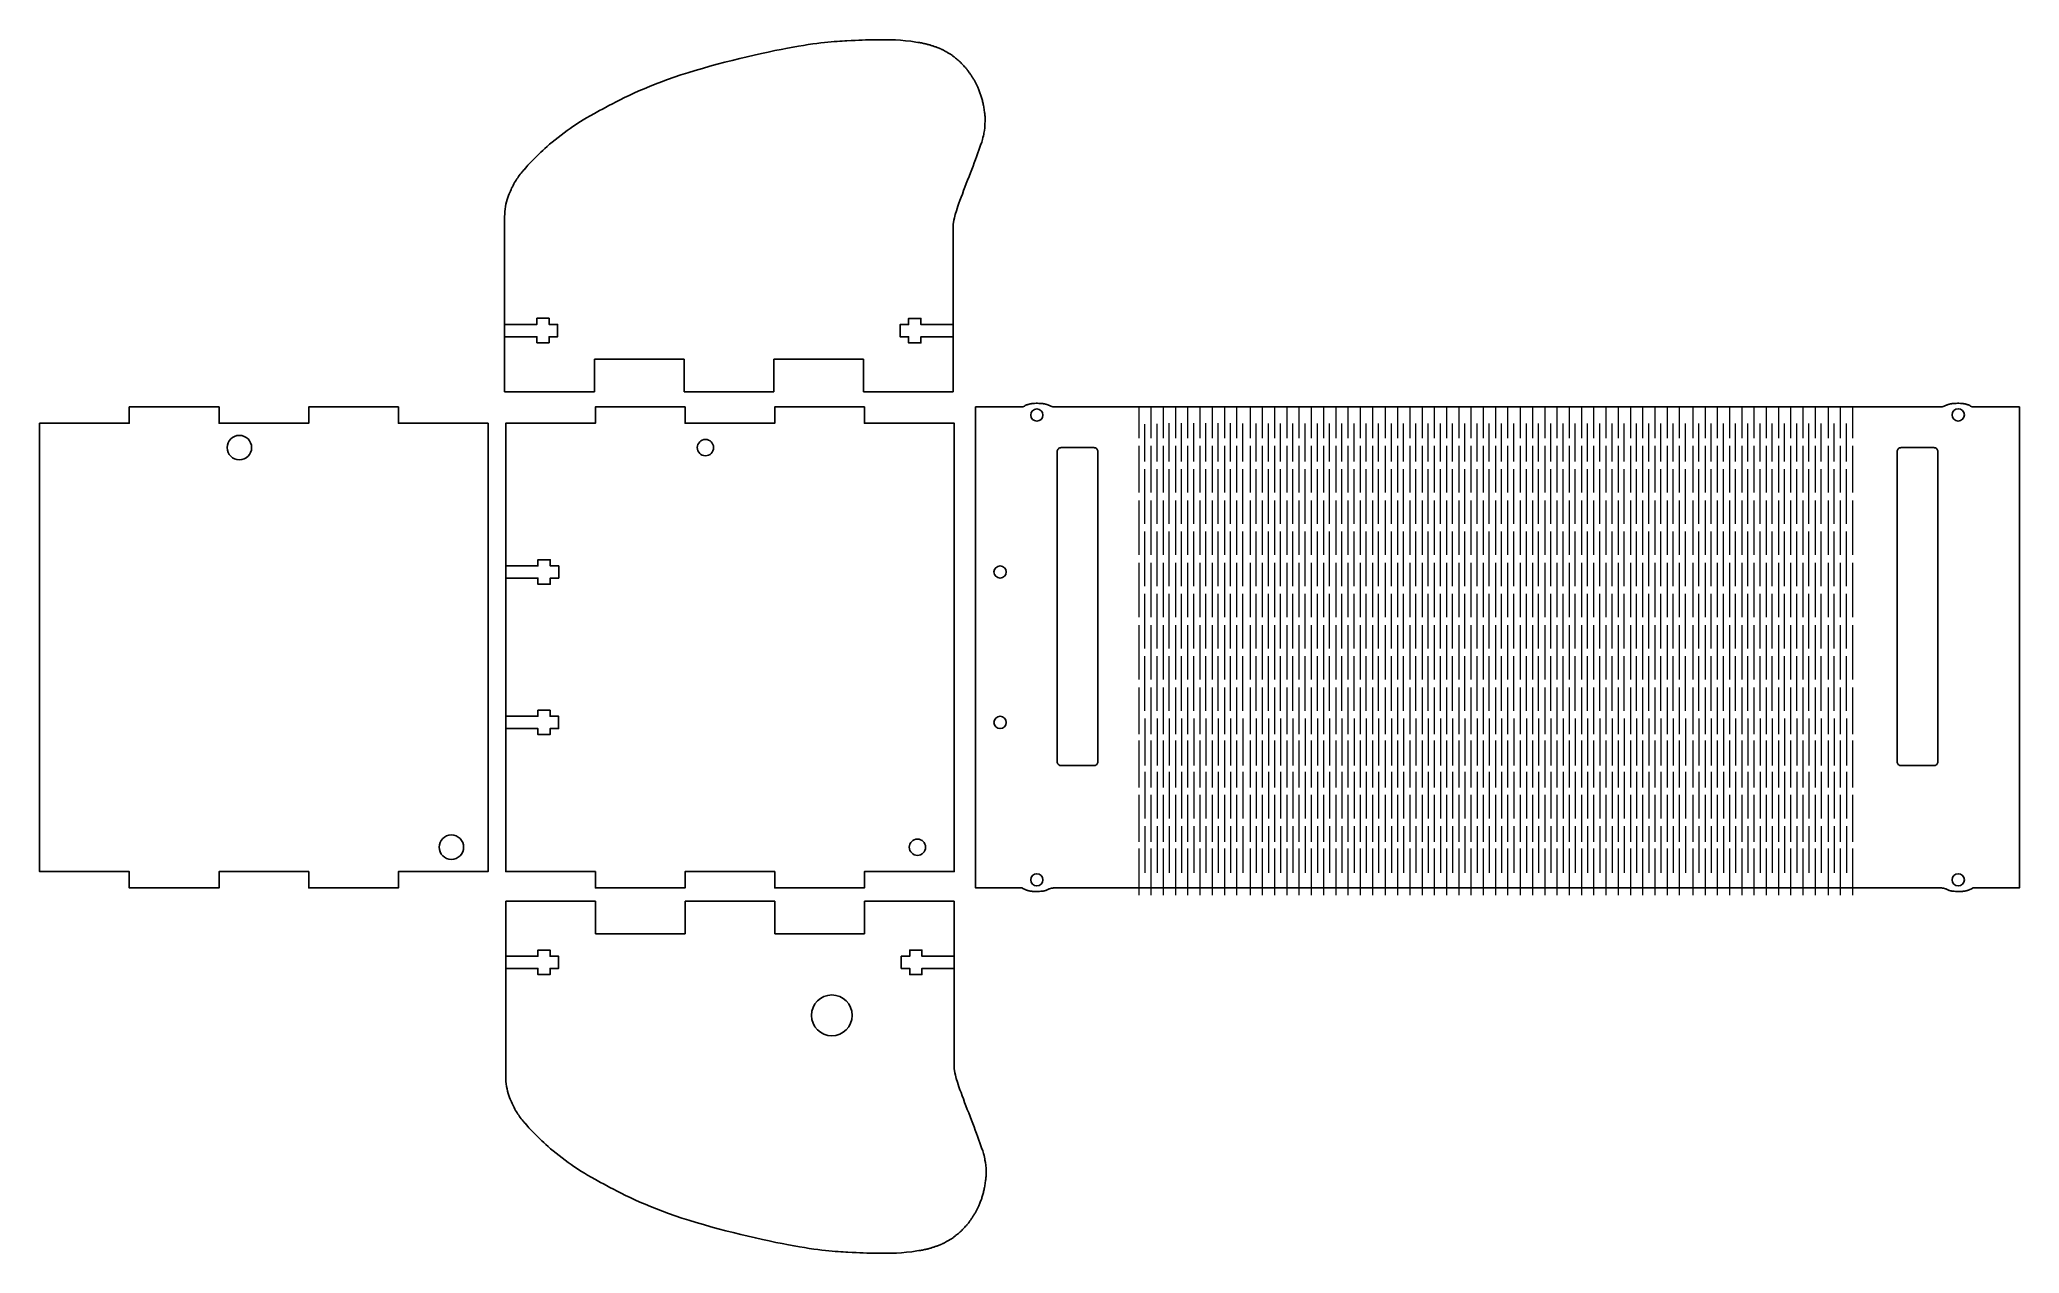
# Model space of a CAD drawing. Header units: millimetres. Extents: x 16 to 501, y 9 to 307.
import ezdxf

# ---------------------------------------------------------------- set-up
doc = ezdxf.new("R2010")
doc.units = ezdxf.units.MM
doc.header["$MEASUREMENT"] = 0
doc.layers.add('Default', color=178, linetype='Continuous', true_color=0x000000)

msp = doc.modelspace()

# ---------------------------------------------------------------- linework, layer by layer
at = {"layer": 'Default'}
for p, q in [((129.75, 263.7), (129.75, 220.7)), ((239.75, 220.7), (239.76, 261.08)), ((151.75, 220.7), (151.75, 228.7)), ((151.75, 228.7), (173.75, 228.7)), ((173.75, 228.7), (173.75, 220.7)), ((195.75, 228.7), (217.75, 228.7)), ((195.75, 220.7), (195.75, 228.69)), ((217.75, 228.7), (217.75, 220.7)), ((129.75, 220.7), (151.75, 220.7)), ((173.75, 220.7), (195.75, 220.7)), ((217.75, 220.7), (231.75, 220.7)), ((231.75, 220.7), (239.75, 220.7)), ((130, 95.75), (152, 95.75)), ((130, 52.75), (130, 95.75)), ((152, 95.75), (152, 87.75)), ((174, 95.75), (196, 95.75)), ((174, 87.75), (174, 95.75)), ((196, 95.75), (196, 87.76)), ((218, 95.75), (232, 95.75)), ((218, 87.75), (218, 95.75)), ((232, 95.75), (240, 95.75)), ((240, 95.75), (240.01, 55.37)), ((152, 87.75), (174, 87.75)), ((196, 87.75), (218, 87.75))]:
    msp.add_line(p, q, dxfattribs=at)
at = {"layer": 'Default', "color": 1, "lineweight": 5, "true_color": 0xff0000}
for p, q in [((285.26, 217), (285.26, 209.35)), ((288.26, 217), (288.26, 209.35)), ((291.26, 217), (291.26, 209.35)), ((294.26, 217), (294.26, 209.35)), ((297.26, 217), (297.26, 209.35)), ((300.26, 217), (300.26, 209.35)), ((303.26, 217), (303.26, 209.35)), ((306.26, 217), (306.26, 209.35)), ((309.26, 217), (309.26, 209.35)), ((312.57, 217), (312.57, 209.35)), ((315.57, 217), (315.57, 209.35)), ((318.57, 217), (318.57, 209.35)), ((321.57, 217), (321.57, 209.35)), ((324.57, 217), (324.57, 209.35)), ((327.57, 217), (327.57, 209.35)), ((330.57, 217), (330.57, 209.35)), ((333.57, 217), (333.57, 209.35)), ((336.57, 217), (336.57, 209.35)), ((339.57, 217), (339.57, 209.35)), ((342.57, 217), (342.57, 209.35)), ((345.74, 217), (345.74, 209.35)), ((348.74, 217), (348.74, 209.35)), ((351.74, 217), (351.74, 209.35)), ((354.74, 217), (354.74, 209.35)), ((357.74, 217), (357.74, 209.35)), ((360.74, 217), (360.74, 209.35)), ((363.74, 217), (363.74, 209.35)), ((366.74, 217), (366.74, 209.35)), ((369.74, 217), (369.74, 209.35)), ((372.74, 217), (372.74, 209.35)), ((375.74, 217), (375.74, 209.35)), ((378.84, 217), (378.84, 209.35)), ((381.84, 217), (381.84, 209.35)), ((384.84, 217), (384.84, 209.35)), ((387.84, 217), (387.84, 209.35)), ((390.84, 217), (390.84, 209.35)), ((393.84, 217), (393.84, 209.35)), ((396.84, 217), (396.84, 209.35)), ((399.84, 217), (399.84, 209.35)), ((402.84, 217), (402.84, 209.35)), ((405.84, 217), (405.84, 209.35)), ((408.84, 217), (408.84, 209.35)), ((411.84, 217), (411.84, 209.35)), ((414.84, 217), (414.84, 209.35)), ((417.84, 217), (417.84, 209.35)), ((421.15, 217), (421.15, 209.35)), ((424.15, 217), (424.15, 209.35)), ((427.15, 217), (427.15, 209.35)), ((430.15, 217), (430.15, 209.35)), ((433.15, 217), (433.15, 209.35)), ((436.15, 217), (436.15, 209.35)), ((439.15, 217), (439.15, 209.35)), ((442.15, 217), (442.15, 209.35)), ((445.15, 217), (445.15, 209.35)), ((448.15, 217), (448.15, 209.35)), ((451.15, 217), (451.15, 209.35)), ((454.32, 217), (454.32, 209.35)), ((457.32, 217), (457.32, 209.35)), ((460.32, 217), (460.32, 209.35)), ((286.76, 203.62), (286.76, 212.78)), ((289.76, 203.62), (289.76, 212.87)), ((292.76, 203.62), (292.76, 212.97)), ((295.76, 203.62), (295.76, 212.97)), ((298.76, 203.62), (298.76, 212.97)), ((301.76, 203.62), (301.76, 212.97)), ((304.76, 203.62), (304.76, 212.97)), ((307.76, 203.62), (307.76, 212.97)), ((310.76, 203.62), (310.76, 212.95)), ((314.07, 203.62), (314.07, 212.95)), ((317.07, 203.62), (317.07, 212.95)), ((320.07, 203.62), (320.07, 212.95)), ((323.07, 203.62), (323.07, 212.95)), ((326.07, 203.62), (326.07, 212.95)), ((329.07, 203.62), (329.07, 212.95)), ((332.07, 203.62), (332.07, 212.95)), ((335.07, 203.62), (335.07, 212.95)), ((338.07, 203.62), (338.07, 212.95)), ((341.07, 203.62), (341.07, 212.95)), ((344.07, 203.62), (344.07, 212.95)), ((347.24, 203.62), (347.24, 212.95)), ((350.24, 203.62), (350.24, 212.95)), ((353.24, 203.62), (353.24, 212.95)), ((356.24, 203.62), (356.24, 212.95)), ((359.24, 203.62), (359.24, 212.95)), ((362.24, 203.62), (362.24, 212.95)), ((365.24, 203.62), (365.24, 212.95)), ((368.24, 203.62), (368.24, 212.95)), ((371.24, 203.62), (371.24, 212.95)), ((374.24, 203.62), (374.24, 212.95)), ((377.24, 203.62), (377.24, 212.95)), ((380.34, 203.62), (380.34, 212.95)), ((383.34, 203.62), (383.34, 212.95)), ((386.34, 203.62), (386.34, 212.95)), ((389.34, 203.62), (389.34, 212.95)), ((392.34, 203.62), (392.34, 212.95)), ((395.34, 203.62), (395.34, 212.95)), ((398.34, 203.62), (398.34, 212.95)), ((401.34, 203.62), (401.34, 212.95)), ((404.34, 203.62), (404.34, 212.95)), ((407.34, 203.62), (407.34, 212.95)), ((410.34, 203.62), (410.34, 212.95)), ((413.34, 203.62), (413.34, 212.95)), ((416.34, 203.62), (416.34, 212.95)), ((419.34, 203.62), (419.34, 212.95)), ((422.65, 203.62), (422.65, 212.95)), ((425.65, 203.62), (425.65, 212.95)), ((428.65, 203.62), (428.65, 212.95)), ((431.65, 203.62), (431.65, 212.95)), ((434.65, 203.62), (434.65, 212.95)), ((437.65, 203.62), (437.65, 212.95)), ((440.65, 203.62), (440.65, 212.95)), ((443.65, 203.62), (443.65, 212.95)), ((446.65, 203.62), (446.65, 212.95)), ((449.65, 203.62), (449.65, 212.95)), ((452.65, 203.62), (452.65, 212.95)), ((455.82, 203.62), (455.82, 212.95)), ((458.82, 203.62), (458.82, 212.95)), ((285.26, 207.44), (285.26, 195.97)), ((288.26, 207.44), (288.26, 195.97)), ((291.26, 207.44), (291.26, 195.97)), ((294.26, 207.44), (294.26, 195.97)), ((297.26, 207.44), (297.26, 195.97)), ((300.26, 207.44), (300.26, 195.97)), ((303.26, 207.44), (303.26, 195.97)), ((306.26, 207.44), (306.26, 195.97)), ((309.26, 207.44), (309.26, 195.97)), ((312.57, 207.44), (312.57, 195.97)), ((315.57, 207.44), (315.57, 195.97)), ((318.57, 207.44), (318.57, 195.97)), ((321.57, 207.44), (321.57, 195.97)), ((324.57, 207.44), (324.57, 195.97)), ((327.57, 207.44), (327.57, 195.97)), ((330.57, 207.44), (330.57, 195.97)), ((333.57, 207.44), (333.57, 195.97)), ((336.57, 207.44), (336.57, 195.97)), ((339.57, 207.44), (339.57, 195.97)), ((342.57, 207.44), (342.57, 195.97)), ((345.74, 207.44), (345.74, 195.97)), ((348.74, 207.44), (348.74, 195.97)), ((351.74, 207.44), (351.74, 195.97)), ((354.74, 207.44), (354.74, 195.97)), ((357.74, 207.44), (357.74, 195.97)), ((360.74, 207.44), (360.74, 195.97)), ((363.74, 207.44), (363.74, 195.97)), ((366.74, 207.44), (366.74, 195.97)), ((369.74, 207.44), (369.74, 195.97)), ((372.74, 207.44), (372.74, 195.97)), ((375.74, 207.44), (375.74, 195.97)), ((378.84, 207.44), (378.84, 195.97)), ((381.84, 207.44), (381.84, 195.97)), ((384.84, 207.44), (384.84, 195.97)), ((387.84, 207.44), (387.84, 195.97)), ((390.84, 207.44), (390.84, 195.97)), ((393.84, 207.44), (393.84, 195.97)), ((396.84, 207.44), (396.84, 195.97)), ((399.84, 207.44), (399.84, 195.97)), ((402.84, 207.44), (402.84, 195.97)), ((405.84, 207.44), (405.84, 195.97)), ((408.84, 207.44), (408.84, 195.97)), ((411.84, 207.44), (411.84, 195.97)), ((414.84, 207.44), (414.84, 195.97)), ((417.84, 207.44), (417.84, 195.97)), ((421.15, 207.44), (421.15, 195.97)), ((424.15, 207.44), (424.15, 195.97)), ((427.15, 207.44), (427.15, 195.97)), ((430.15, 207.44), (430.15, 195.97)), ((433.15, 207.44), (433.15, 195.97)), ((436.15, 207.44), (436.15, 195.97)), ((439.15, 207.44), (439.15, 195.97)), ((442.15, 207.44), (442.15, 195.97)), ((445.15, 207.44), (445.15, 195.97)), ((448.15, 207.44), (448.15, 195.97)), ((451.15, 207.44), (451.15, 195.97)), ((454.32, 207.44), (454.32, 195.97)), ((457.32, 207.44), (457.32, 195.97)), ((460.32, 207.44), (460.32, 195.97)), ((286.76, 188.32), (286.76, 201.71)), ((289.76, 188.32), (289.76, 201.71)), ((292.76, 188.32), (292.76, 201.71)), ((295.76, 188.32), (295.76, 201.71)), ((298.76, 188.32), (298.76, 201.71)), ((301.76, 188.32), (301.76, 201.71)), ((304.76, 188.32), (304.76, 201.71)), ((307.76, 188.32), (307.76, 201.71)), ((310.76, 188.32), (310.76, 201.71)), ((314.07, 188.32), (314.07, 201.71)), ((317.07, 188.32), (317.07, 201.71)), ((320.07, 188.32), (320.07, 201.71)), ((323.07, 188.32), (323.07, 201.71)), ((326.07, 188.32), (326.07, 201.71)), ((329.07, 188.32), (329.07, 201.71)), ((332.07, 188.32), (332.07, 201.71)), ((335.07, 188.32), (335.07, 201.71)), ((338.07, 188.32), (338.07, 201.71)), ((341.07, 188.32), (341.07, 201.71)), ((344.07, 188.32), (344.07, 201.71)), ((347.24, 188.32), (347.24, 201.71)), ((350.24, 188.32), (350.24, 201.71)), ((353.24, 188.32), (353.24, 201.71)), ((356.24, 188.32), (356.24, 201.71)), ((359.24, 188.32), (359.24, 201.71)), ((362.24, 188.32), (362.24, 201.71)), ((365.24, 188.32), (365.24, 201.71)), ((368.24, 188.32), (368.24, 201.71)), ((371.24, 188.32), (371.24, 201.71)), ((374.24, 188.32), (374.24, 201.71)), ((377.24, 188.32), (377.24, 201.71)), ((380.34, 188.32), (380.34, 201.71)), ((383.34, 188.32), (383.34, 201.71)), ((386.34, 188.32), (386.34, 201.71)), ((389.34, 188.32), (389.34, 201.71)), ((392.34, 188.32), (392.34, 201.71)), ((395.34, 188.32), (395.34, 201.71)), ((398.34, 188.32), (398.34, 201.71)), ((401.34, 188.32), (401.34, 201.71)), ((404.34, 188.32), (404.34, 201.71)), ((407.34, 188.32), (407.34, 201.71)), ((410.34, 188.32), (410.34, 201.71)), ((413.34, 188.32), (413.34, 201.71)), ((416.34, 188.32), (416.34, 201.71)), ((419.34, 188.32), (419.34, 201.71)), ((422.65, 188.32), (422.65, 201.71)), ((425.65, 188.32), (425.65, 201.71)), ((428.65, 188.32), (428.65, 201.71)), ((431.65, 188.32), (431.65, 201.71)), ((434.65, 188.32), (434.65, 201.71)), ((437.65, 188.32), (437.65, 201.71)), ((440.65, 188.32), (440.65, 201.71)), ((443.65, 188.32), (443.65, 201.71)), ((446.65, 188.32), (446.65, 201.71)), ((449.65, 188.32), (449.65, 201.71)), ((452.65, 188.32), (452.65, 201.71)), ((455.82, 188.32), (455.82, 201.71)), ((458.82, 188.32), (458.82, 201.71)), ((285.26, 194.06), (285.26, 180.68)), ((288.26, 194.06), (288.26, 180.68)), ((291.26, 194.06), (291.26, 180.68)), ((294.26, 194.06), (294.26, 180.68)), ((297.26, 194.06), (297.26, 180.68)), ((300.26, 194.06), (300.26, 180.68)), ((303.26, 194.06), (303.26, 180.68)), ((306.26, 194.06), (306.26, 180.68)), ((309.26, 194.06), (309.26, 180.68)), ((312.57, 194.06), (312.57, 180.68)), ((315.57, 194.06), (315.57, 180.68)), ((318.57, 194.06), (318.57, 180.68)), ((321.57, 194.06), (321.57, 180.68)), ((324.57, 194.06), (324.57, 180.68)), ((327.57, 194.06), (327.57, 180.68)), ((330.57, 194.06), (330.57, 180.68)), ((333.57, 194.06), (333.57, 180.68)), ((336.57, 194.06), (336.57, 180.68)), ((339.57, 194.06), (339.57, 180.68)), ((342.57, 194.06), (342.57, 180.68)), ((345.74, 194.06), (345.74, 180.68)), ((348.74, 194.06), (348.74, 180.68)), ((351.74, 194.06), (351.74, 180.68)), ((354.74, 194.06), (354.74, 180.68)), ((357.74, 194.06), (357.74, 180.68)), ((360.74, 194.06), (360.74, 180.68)), ((363.74, 194.06), (363.74, 180.68)), ((366.74, 194.06), (366.74, 180.68)), ((369.74, 194.06), (369.74, 180.68)), ((372.74, 194.06), (372.74, 180.68)), ((375.74, 194.06), (375.74, 180.68)), ((378.84, 194.06), (378.84, 180.68)), ((381.84, 194.06), (381.84, 180.68)), ((384.84, 194.06), (384.84, 180.68)), ((387.84, 194.06), (387.84, 180.68)), ((390.84, 194.06), (390.84, 180.68)), ((393.84, 194.06), (393.84, 180.68)), ((396.84, 194.06), (396.84, 180.68)), ((399.84, 194.06), (399.84, 180.68)), ((402.84, 194.06), (402.84, 180.68)), ((405.84, 194.06), (405.84, 180.68)), ((408.84, 194.06), (408.84, 180.68)), ((411.84, 194.06), (411.84, 180.68)), ((414.84, 194.06), (414.84, 180.68)), ((417.84, 194.06), (417.84, 180.68)), ((421.15, 194.06), (421.15, 180.68)), ((424.15, 194.06), (424.15, 180.68)), ((427.15, 194.06), (427.15, 180.68)), ((430.15, 194.06), (430.15, 180.68)), ((433.15, 194.06), (433.15, 180.68)), ((436.15, 194.06), (436.15, 180.68)), ((439.15, 194.06), (439.15, 180.68)), ((442.15, 194.06), (442.15, 180.68)), ((445.15, 194.06), (445.15, 180.68)), ((448.15, 194.06), (448.15, 180.68)), ((451.15, 194.06), (451.15, 180.68)), ((454.32, 194.06), (454.32, 180.68)), ((457.32, 194.06), (457.32, 180.68)), ((460.32, 194.06), (460.32, 180.68)), ((286.76, 173.03), (286.76, 186.41)), ((289.76, 173.03), (289.76, 186.41)), ((292.76, 173.03), (292.76, 186.41)), ((295.76, 173.03), (295.76, 186.41)), ((298.76, 173.03), (298.76, 186.41)), ((301.76, 173.03), (301.76, 186.41)), ((304.76, 173.03), (304.76, 186.41)), ((307.76, 173.03), (307.76, 186.41)), ((310.76, 173.03), (310.76, 186.41)), ((314.07, 173.03), (314.07, 186.41)), ((317.07, 173.03), (317.07, 186.41)), ((320.07, 173.03), (320.07, 186.41)), ((323.07, 173.03), (323.07, 186.41)), ((326.07, 173.03), (326.07, 186.41)), ((329.07, 173.03), (329.07, 186.41)), ((332.07, 173.03), (332.07, 186.41)), ((335.07, 173.03), (335.07, 186.41)), ((338.07, 173.03), (338.07, 186.41)), ((341.07, 173.03), (341.07, 186.41)), ((344.07, 173.03), (344.07, 186.41)), ((347.24, 173.03), (347.24, 186.41)), ((350.24, 173.03), (350.24, 186.41)), ((353.24, 173.03), (353.24, 186.41)), ((356.24, 173.03), (356.24, 186.41)), ((359.24, 173.03), (359.24, 186.41)), ((362.24, 173.03), (362.24, 186.41)), ((365.24, 173.03), (365.24, 186.41)), ((368.24, 173.03), (368.24, 186.41)), ((371.24, 173.03), (371.24, 186.41)), ((374.24, 173.03), (374.24, 186.41)), ((377.24, 173.03), (377.24, 186.41)), ((380.34, 173.03), (380.34, 186.41)), ((383.34, 173.03), (383.34, 186.41)), ((386.34, 173.03), (386.34, 186.41)), ((389.34, 173.03), (389.34, 186.41)), ((392.34, 173.03), (392.34, 186.41)), ((395.34, 173.03), (395.34, 186.41)), ((398.34, 173.03), (398.34, 186.41)), ((401.34, 173.03), (401.34, 186.41)), ((404.34, 173.03), (404.34, 186.41)), ((407.34, 173.03), (407.34, 186.41)), ((410.34, 173.03), (410.34, 186.41)), ((413.34, 173.03), (413.34, 186.41)), ((416.34, 173.03), (416.34, 186.41)), ((419.34, 173.03), (419.34, 186.41)), ((422.65, 173.03), (422.65, 186.41)), ((425.65, 173.03), (425.65, 186.41)), ((428.65, 173.03), (428.65, 186.41)), ((431.65, 173.03), (431.65, 186.41)), ((434.65, 173.03), (434.65, 186.41)), ((437.65, 173.03), (437.65, 186.41)), ((440.65, 173.03), (440.65, 186.41)), ((443.65, 173.03), (443.65, 186.41)), ((446.65, 173.03), (446.65, 186.41)), ((449.65, 173.03), (449.65, 186.41)), ((452.65, 173.03), (452.65, 186.41)), ((455.82, 173.03), (455.82, 186.41)), ((458.82, 173.03), (458.82, 186.41)), ((285.26, 178.76), (285.26, 165.38)), ((288.26, 178.76), (288.26, 165.38)), ((291.26, 178.76), (291.26, 165.38)), ((294.26, 178.76), (294.26, 165.38)), ((297.26, 178.76), (297.26, 165.38)), ((300.26, 178.76), (300.26, 165.38)), ((303.26, 178.76), (303.26, 165.38)), ((306.26, 178.76), (306.26, 165.38)), ((309.26, 178.76), (309.26, 165.38)), ((312.57, 178.76), (312.57, 165.38)), ((315.57, 178.76), (315.57, 165.38)), ((318.57, 178.76), (318.57, 165.38)), ((321.57, 178.76), (321.57, 165.38)), ((324.57, 178.76), (324.57, 165.38)), ((327.57, 178.76), (327.57, 165.38)), ((330.57, 178.76), (330.57, 165.38)), ((333.57, 178.76), (333.57, 165.38)), ((336.57, 178.76), (336.57, 165.38)), ((339.57, 178.76), (339.57, 165.38)), ((342.57, 178.76), (342.57, 165.38)), ((345.74, 178.76), (345.74, 165.38)), ((348.74, 178.76), (348.74, 165.38)), ((351.74, 178.76), (351.74, 165.38)), ((354.74, 178.76), (354.74, 165.38)), ((357.74, 178.76), (357.74, 165.38)), ((360.74, 178.76), (360.74, 165.38)), ((363.74, 178.76), (363.74, 165.38)), ((366.74, 178.76), (366.74, 165.38)), ((369.74, 178.76), (369.74, 165.38)), ((372.74, 178.76), (372.74, 165.38)), ((375.74, 178.76), (375.74, 165.38)), ((378.84, 178.76), (378.84, 165.38)), ((381.84, 178.76), (381.84, 165.38)), ((384.84, 178.76), (384.84, 165.38)), ((387.84, 178.76), (387.84, 165.38)), ((390.84, 178.76), (390.84, 165.38)), ((393.84, 178.76), (393.84, 165.38)), ((396.84, 178.76), (396.84, 165.38)), ((399.84, 178.76), (399.84, 165.38)), ((402.84, 178.76), (402.84, 165.38)), ((405.84, 178.76), (405.84, 165.38)), ((408.84, 178.76), (408.84, 165.38)), ((411.84, 178.76), (411.84, 165.38)), ((414.84, 178.76), (414.84, 165.38)), ((417.84, 178.76), (417.84, 165.38)), ((421.15, 178.76), (421.15, 165.38)), ((424.15, 178.76), (424.15, 165.38)), ((427.15, 178.76), (427.15, 165.38)), ((430.15, 178.76), (430.15, 165.38)), ((433.15, 178.76), (433.15, 165.38)), ((436.15, 178.76), (436.15, 165.38)), ((439.15, 178.76), (439.15, 165.38)), ((442.15, 178.76), (442.15, 165.38)), ((445.15, 178.76), (445.15, 165.38)), ((448.15, 178.76), (448.15, 165.38)), ((451.15, 178.76), (451.15, 165.38)), ((454.32, 178.76), (454.32, 165.38)), ((457.32, 178.76), (457.32, 165.38)), ((460.32, 178.76), (460.32, 165.38)), ((286.76, 157.73), (286.76, 171.12)), ((289.76, 157.73), (289.76, 171.12)), ((292.76, 157.73), (292.76, 171.12)), ((295.76, 157.73), (295.76, 171.12)), ((298.76, 157.73), (298.76, 171.12)), ((301.76, 157.73), (301.76, 171.12)), ((304.76, 157.73), (304.76, 171.12)), ((307.76, 157.73), (307.76, 171.12)), ((310.76, 157.73), (310.76, 171.12)), ((314.07, 157.73), (314.07, 171.12)), ((317.07, 157.73), (317.07, 171.12)), ((320.07, 157.73), (320.07, 171.12)), ((323.07, 157.73), (323.07, 171.12)), ((326.07, 157.73), (326.07, 171.12)), ((329.07, 157.73), (329.07, 171.12)), ((332.07, 157.73), (332.07, 171.12)), ((335.07, 157.73), (335.07, 171.12)), ((338.07, 157.73), (338.07, 171.12)), ((341.07, 157.73), (341.07, 171.12)), ((344.07, 157.73), (344.07, 171.12)), ((347.24, 157.73), (347.24, 171.12)), ((350.24, 157.73), (350.24, 171.12)), ((353.24, 157.73), (353.24, 171.12)), ((356.24, 157.73), (356.24, 171.12)), ((359.24, 157.73), (359.24, 171.12)), ((362.24, 157.73), (362.24, 171.12)), ((365.24, 157.73), (365.24, 171.12)), ((368.24, 157.73), (368.24, 171.12)), ((371.24, 157.73), (371.24, 171.12)), ((374.24, 157.73), (374.24, 171.12)), ((377.24, 157.73), (377.24, 171.12)), ((380.34, 157.73), (380.34, 171.12)), ((383.34, 157.73), (383.34, 171.12)), ((386.34, 157.73), (386.34, 171.12)), ((389.34, 157.73), (389.34, 171.12)), ((392.34, 157.73), (392.34, 171.12)), ((395.34, 157.73), (395.34, 171.12)), ((398.34, 157.73), (398.34, 171.12)), ((401.34, 157.73), (401.34, 171.12)), ((404.34, 157.73), (404.34, 171.12)), ((407.34, 157.73), (407.34, 171.12)), ((410.34, 157.73), (410.34, 171.12)), ((413.34, 157.73), (413.34, 171.12)), ((416.34, 157.73), (416.34, 171.12)), ((419.34, 157.73), (419.34, 171.12)), ((422.65, 157.73), (422.65, 171.12)), ((425.65, 157.73), (425.65, 171.12)), ((428.65, 157.73), (428.65, 171.12)), ((431.65, 157.73), (431.65, 171.12)), ((434.65, 157.73), (434.65, 171.12)), ((437.65, 157.73), (437.65, 171.12)), ((440.65, 157.73), (440.65, 171.12)), ((443.65, 157.73), (443.65, 171.12)), ((446.65, 157.73), (446.65, 171.12)), ((449.65, 157.73), (449.65, 171.12)), ((452.65, 157.73), (452.65, 171.12)), ((455.82, 157.73), (455.82, 171.12)), ((458.82, 157.73), (458.82, 171.12)), ((285.26, 163.47), (285.26, 150.09)), ((288.26, 163.47), (288.26, 150.09)), ((291.26, 163.47), (291.26, 150.09)), ((294.26, 163.47), (294.26, 150.09)), ((297.26, 163.47), (297.26, 150.09)), ((300.26, 163.47), (300.26, 150.09)), ((303.26, 163.47), (303.26, 150.09)), ((306.26, 163.47), (306.26, 150.09)), ((309.26, 163.47), (309.26, 150.09)), ((312.57, 163.47), (312.57, 150.09)), ((315.57, 163.47), (315.57, 150.09)), ((318.57, 163.47), (318.57, 150.09)), ((321.57, 163.47), (321.57, 150.09)), ((324.57, 163.47), (324.57, 150.09)), ((327.57, 163.47), (327.57, 150.09)), ((330.57, 163.47), (330.57, 150.09)), ((333.57, 163.47), (333.57, 150.09)), ((336.57, 163.47), (336.57, 150.09)), ((339.57, 163.47), (339.57, 150.09)), ((342.57, 163.47), (342.57, 150.09)), ((345.74, 163.47), (345.74, 150.09)), ((348.74, 163.47), (348.74, 150.09)), ((351.74, 163.47), (351.74, 150.09)), ((354.74, 163.47), (354.74, 150.09)), ((357.74, 163.47), (357.74, 150.09)), ((360.74, 163.47), (360.74, 150.09)), ((363.74, 163.47), (363.74, 150.09)), ((366.74, 163.47), (366.74, 150.09)), ((369.74, 163.47), (369.74, 150.09)), ((372.74, 163.47), (372.74, 150.09)), ((375.74, 163.47), (375.74, 150.09)), ((378.84, 163.47), (378.84, 150.09)), ((381.84, 163.47), (381.84, 150.09)), ((384.84, 163.47), (384.84, 150.09)), ((387.84, 163.47), (387.84, 150.09)), ((390.84, 163.47), (390.84, 150.09)), ((393.84, 163.47), (393.84, 150.09)), ((396.84, 163.47), (396.84, 150.09)), ((399.84, 163.47), (399.84, 150.09)), ((402.84, 163.47), (402.84, 150.09)), ((405.84, 163.47), (405.84, 150.09)), ((408.84, 163.47), (408.84, 150.09)), ((411.84, 163.47), (411.84, 150.09)), ((414.84, 163.47), (414.84, 150.09)), ((417.84, 163.47), (417.84, 150.09)), ((421.15, 163.47), (421.15, 150.09)), ((424.15, 163.47), (424.15, 150.09)), ((427.15, 163.47), (427.15, 150.09)), ((430.15, 163.47), (430.15, 150.09)), ((433.15, 163.47), (433.15, 150.09)), ((436.15, 163.47), (436.15, 150.09)), ((439.15, 163.47), (439.15, 150.09)), ((442.15, 163.47), (442.15, 150.09)), ((445.15, 163.47), (445.15, 150.09)), ((448.15, 163.47), (448.15, 150.09)), ((451.15, 163.47), (451.15, 150.09)), ((454.32, 163.47), (454.32, 150.09)), ((457.32, 163.47), (457.32, 150.09)), ((460.32, 163.47), (460.32, 150.09)), ((286.76, 142.44), (286.76, 155.82)), ((289.76, 142.44), (289.76, 155.82)), ((292.76, 142.44), (292.76, 155.82)), ((295.76, 142.44), (295.76, 155.82)), ((298.76, 142.44), (298.76, 155.82)), ((301.76, 142.44), (301.76, 155.82)), ((304.76, 142.44), (304.76, 155.82)), ((307.76, 142.44), (307.76, 155.82)), ((310.76, 142.44), (310.76, 155.82)), ((314.07, 142.44), (314.07, 155.82)), ((317.07, 142.44), (317.07, 155.82)), ((320.07, 142.44), (320.07, 155.82)), ((323.07, 142.44), (323.07, 155.82)), ((326.07, 142.44), (326.07, 155.82)), ((329.07, 142.44), (329.07, 155.82)), ((332.07, 142.44), (332.07, 155.82)), ((335.07, 142.44), (335.07, 155.82)), ((338.07, 142.44), (338.07, 155.82)), ((341.07, 142.44), (341.07, 155.82)), ((344.07, 142.44), (344.07, 155.82)), ((347.24, 142.44), (347.24, 155.82)), ((350.24, 142.44), (350.24, 155.82)), ((353.24, 142.44), (353.24, 155.82)), ((356.24, 142.44), (356.24, 155.82)), ((359.24, 142.44), (359.24, 155.82)), ((362.24, 142.44), (362.24, 155.82)), ((365.24, 142.44), (365.24, 155.82)), ((368.24, 142.44), (368.24, 155.82)), ((371.24, 142.44), (371.24, 155.82)), ((374.24, 142.44), (374.24, 155.82)), ((377.24, 142.44), (377.24, 155.82)), ((380.34, 142.44), (380.34, 155.82)), ((383.34, 142.44), (383.34, 155.82)), ((386.34, 142.44), (386.34, 155.82)), ((389.34, 142.44), (389.34, 155.82)), ((392.34, 142.44), (392.34, 155.82)), ((395.34, 142.44), (395.34, 155.82)), ((398.34, 142.44), (398.34, 155.82)), ((401.34, 142.44), (401.34, 155.82)), ((404.34, 142.44), (404.34, 155.82)), ((407.34, 142.44), (407.34, 155.82)), ((410.34, 142.44), (410.34, 155.82)), ((413.34, 142.44), (413.34, 155.82)), ((416.34, 142.44), (416.34, 155.82)), ((419.34, 142.44), (419.34, 155.82)), ((422.65, 142.44), (422.65, 155.82)), ((425.65, 142.44), (425.65, 155.82)), ((428.65, 142.44), (428.65, 155.82)), ((431.65, 142.44), (431.65, 155.82)), ((434.65, 142.44), (434.65, 155.82)), ((437.65, 142.44), (437.65, 155.82)), ((440.65, 142.44), (440.65, 155.82)), ((443.65, 142.44), (443.65, 155.82)), ((446.65, 142.44), (446.65, 155.82)), ((449.65, 142.44), (449.65, 155.82)), ((452.65, 142.44), (452.65, 155.82)), ((455.82, 142.44), (455.82, 155.82)), ((458.82, 142.44), (458.82, 155.82)), ((285.26, 148.18), (285.26, 136.71)), ((288.26, 148.18), (288.26, 136.71)), ((291.26, 148.18), (291.26, 136.71)), ((294.26, 148.18), (294.26, 136.71)), ((297.26, 148.18), (297.26, 136.71)), ((300.26, 148.18), (300.26, 136.71)), ((303.26, 148.18), (303.26, 136.71)), ((306.26, 148.18), (306.26, 136.71)), ((309.26, 148.18), (309.26, 136.71)), ((312.57, 148.18), (312.57, 136.71)), ((315.57, 148.18), (315.57, 136.71)), ((318.57, 148.18), (318.57, 136.71)), ((321.57, 148.18), (321.57, 136.71)), ((324.57, 148.18), (324.57, 136.71)), ((327.57, 148.18), (327.57, 136.71)), ((330.57, 148.18), (330.57, 136.71)), ((333.57, 148.18), (333.57, 136.71)), ((336.57, 148.18), (336.57, 136.71)), ((339.57, 148.18), (339.57, 136.71)), ((342.57, 148.18), (342.57, 136.71)), ((345.74, 148.18), (345.74, 136.71)), ((348.74, 148.18), (348.74, 136.71)), ((351.74, 148.18), (351.74, 136.71)), ((354.74, 148.18), (354.74, 136.71)), ((357.74, 148.18), (357.74, 136.71)), ((360.74, 148.18), (360.74, 136.71)), ((363.74, 148.18), (363.74, 136.71)), ((366.74, 148.18), (366.74, 136.71)), ((369.74, 148.18), (369.74, 136.71)), ((372.74, 148.18), (372.74, 136.71)), ((375.74, 148.18), (375.74, 136.71)), ((378.84, 148.18), (378.84, 136.71)), ((381.84, 148.18), (381.84, 136.71)), ((384.84, 148.18), (384.84, 136.71)), ((387.84, 148.18), (387.84, 136.71)), ((390.84, 148.18), (390.84, 136.71)), ((393.84, 148.18), (393.84, 136.71)), ((396.84, 148.18), (396.84, 136.71)), ((399.84, 148.18), (399.84, 136.71)), ((402.84, 148.18), (402.84, 136.71)), ((405.84, 148.18), (405.84, 136.71)), ((408.84, 148.18), (408.84, 136.71)), ((411.84, 148.18), (411.84, 136.71)), ((414.84, 148.18), (414.84, 136.71)), ((417.84, 148.18), (417.84, 136.71)), ((421.15, 148.18), (421.15, 136.71)), ((424.15, 148.18), (424.15, 136.71)), ((427.15, 148.18), (427.15, 136.71)), ((430.15, 148.18), (430.15, 136.71)), ((433.15, 148.18), (433.15, 136.71)), ((436.15, 148.18), (436.15, 136.71)), ((439.15, 148.18), (439.15, 136.71)), ((442.15, 148.18), (442.15, 136.71)), ((445.15, 148.18), (445.15, 136.71)), ((448.15, 148.18), (448.15, 136.71)), ((451.15, 148.18), (451.15, 136.71)), ((454.32, 148.18), (454.32, 136.71)), ((457.32, 148.18), (457.32, 136.71)), ((460.32, 148.18), (460.32, 136.71)), ((286.76, 140.53), (286.76, 129.06)), ((289.76, 140.53), (289.76, 129.06)), ((292.76, 140.53), (292.76, 129.06)), ((295.76, 140.53), (295.76, 129.06)), ((298.76, 140.53), (298.76, 129.06)), ((301.76, 140.53), (301.76, 129.06)), ((304.76, 140.53), (304.76, 129.06)), ((307.76, 140.53), (307.76, 129.06)), ((310.76, 140.53), (310.76, 129.06)), ((314.07, 140.53), (314.07, 129.06)), ((317.07, 140.53), (317.07, 129.06)), ((320.07, 140.53), (320.07, 129.06)), ((323.07, 140.53), (323.07, 129.06)), ((326.07, 140.53), (326.07, 129.06)), ((329.07, 140.53), (329.07, 129.06)), ((332.07, 140.53), (332.07, 129.06)), ((335.07, 140.53), (335.07, 129.06)), ((338.07, 140.53), (338.07, 129.06)), ((341.07, 140.53), (341.07, 129.06)), ((344.07, 140.53), (344.07, 129.06)), ((347.24, 140.53), (347.24, 129.06)), ((350.24, 140.53), (350.24, 129.06)), ((353.24, 140.53), (353.24, 129.06)), ((356.24, 140.53), (356.24, 129.06)), ((359.24, 140.53), (359.24, 129.06)), ((362.24, 140.53), (362.24, 129.06)), ((365.24, 140.53), (365.24, 129.06)), ((368.24, 140.53), (368.24, 129.06)), ((371.24, 140.53), (371.24, 129.06)), ((374.24, 140.53), (374.24, 129.06)), ((377.24, 140.53), (377.24, 129.06)), ((380.34, 140.53), (380.34, 129.06)), ((383.34, 140.53), (383.34, 129.06)), ((386.34, 140.53), (386.34, 129.06)), ((389.34, 140.53), (389.34, 129.06)), ((392.34, 140.53), (392.34, 129.06)), ((395.34, 140.53), (395.34, 129.06)), ((398.34, 140.53), (398.34, 129.06)), ((401.34, 140.53), (401.34, 129.06)), ((404.34, 140.53), (404.34, 129.06)), ((407.34, 140.53), (407.34, 129.06)), ((410.34, 140.53), (410.34, 129.06)), ((413.34, 140.53), (413.34, 129.06)), ((416.34, 140.53), (416.34, 129.06)), ((419.34, 140.53), (419.34, 129.06)), ((422.65, 140.53), (422.65, 129.06)), ((425.65, 140.53), (425.65, 129.06)), ((428.65, 140.53), (428.65, 129.06)), ((431.65, 140.53), (431.65, 129.06)), ((434.65, 140.53), (434.65, 129.06)), ((437.65, 140.53), (437.65, 129.06)), ((440.65, 140.53), (440.65, 129.06)), ((443.65, 140.53), (443.65, 129.06)), ((446.65, 140.53), (446.65, 129.06)), ((449.65, 140.53), (449.65, 129.06)), ((452.65, 140.53), (452.65, 129.06)), ((455.82, 140.53), (455.82, 129.06)), ((458.82, 140.53), (458.82, 129.06)), ((285.26, 135.14), (285.26, 123.67)), ((288.26, 135.14), (288.26, 123.67)), ((291.26, 135.14), (291.26, 123.67)), ((294.26, 135.14), (294.26, 123.67)), ((297.26, 135.14), (297.26, 123.67)), ((300.26, 135.14), (300.26, 123.67)), ((303.26, 135.14), (303.26, 123.67)), ((306.26, 135.14), (306.26, 123.67)), ((309.26, 135.14), (309.26, 123.67)), ((312.57, 135.14), (312.57, 123.67)), ((315.57, 135.14), (315.57, 123.67)), ((318.57, 135.14), (318.57, 123.67)), ((321.57, 135.14), (321.57, 123.67)), ((324.57, 135.14), (324.57, 123.67)), ((327.57, 135.14), (327.57, 123.67)), ((330.57, 135.14), (330.57, 123.67)), ((333.57, 135.14), (333.57, 123.67)), ((336.57, 135.14), (336.57, 123.67)), ((339.57, 135.14), (339.57, 123.67)), ((342.57, 135.14), (342.57, 123.67)), ((345.74, 135.14), (345.74, 123.67)), ((348.74, 135.14), (348.74, 123.67)), ((351.74, 135.14), (351.74, 123.67)), ((354.74, 135.14), (354.74, 123.67)), ((357.74, 135.14), (357.74, 123.67)), ((360.74, 135.14), (360.74, 123.67)), ((363.74, 135.14), (363.74, 123.67)), ((366.74, 135.14), (366.74, 123.67)), ((369.74, 135.14), (369.74, 123.67)), ((372.74, 135.14), (372.74, 123.67)), ((375.74, 135.14), (375.74, 123.67)), ((378.84, 135.14), (378.84, 123.67)), ((381.84, 135.14), (381.84, 123.67)), ((384.84, 135.14), (384.84, 123.67)), ((387.84, 135.14), (387.84, 123.67)), ((390.84, 135.14), (390.84, 123.67)), ((393.84, 135.14), (393.84, 123.67)), ((396.84, 135.14), (396.84, 123.67)), ((399.84, 135.14), (399.84, 123.67)), ((402.84, 135.14), (402.84, 123.67)), ((405.84, 135.14), (405.84, 123.67)), ((408.84, 135.14), (408.84, 123.67)), ((411.84, 135.14), (411.84, 123.67)), ((414.84, 135.14), (414.84, 123.67)), ((417.84, 135.14), (417.84, 123.67)), ((421.15, 135.14), (421.15, 123.67)), ((424.15, 135.14), (424.15, 123.67)), ((427.15, 135.14), (427.15, 123.67)), ((430.15, 135.14), (430.15, 123.67)), ((433.15, 135.14), (433.15, 123.67)), ((436.15, 135.14), (436.15, 123.67)), ((439.15, 135.14), (439.15, 123.67)), ((442.15, 135.14), (442.15, 123.67)), ((445.15, 135.14), (445.15, 123.67)), ((448.15, 135.14), (448.15, 123.67)), ((451.15, 135.14), (451.15, 123.67)), ((454.32, 135.14), (454.32, 123.67)), ((457.32, 135.14), (457.32, 123.67)), ((460.32, 135.14), (460.32, 123.67)), ((286.76, 127.49), (286.76, 116.02)), ((289.76, 127.49), (289.76, 116.02)), ((292.76, 127.49), (292.76, 116.02)), ((295.76, 127.49), (295.76, 116.02)), ((298.76, 127.49), (298.76, 116.02)), ((301.76, 127.49), (301.76, 116.02)), ((304.76, 127.49), (304.76, 116.02)), ((307.76, 127.49), (307.76, 116.02)), ((310.76, 127.49), (310.76, 116.02)), ((314.07, 127.49), (314.07, 116.02)), ((317.07, 127.49), (317.07, 116.02)), ((320.07, 127.49), (320.07, 116.02)), ((323.07, 127.49), (323.07, 116.02)), ((326.07, 127.49), (326.07, 116.02)), ((329.07, 127.49), (329.07, 116.02)), ((332.07, 127.49), (332.07, 116.02)), ((335.07, 127.49), (335.07, 116.02)), ((338.07, 127.49), (338.07, 116.02)), ((341.07, 127.49), (341.07, 116.02)), ((344.07, 127.49), (344.07, 116.02)), ((347.24, 127.49), (347.24, 116.02)), ((350.24, 127.49), (350.24, 116.02)), ((353.24, 127.49), (353.24, 116.02)), ((356.24, 127.49), (356.24, 116.02)), ((359.24, 127.49), (359.24, 116.02)), ((362.24, 127.49), (362.24, 116.02)), ((365.24, 127.49), (365.24, 116.02)), ((368.24, 127.49), (368.24, 116.02)), ((371.24, 127.49), (371.24, 116.02)), ((374.24, 127.49), (374.24, 116.02)), ((377.24, 127.49), (377.24, 116.02)), ((380.34, 127.49), (380.34, 116.02)), ((383.34, 127.49), (383.34, 116.02)), ((386.34, 127.49), (386.34, 116.02)), ((389.34, 127.49), (389.34, 116.02)), ((392.34, 127.49), (392.34, 116.02)), ((395.34, 127.49), (395.34, 116.02)), ((398.34, 127.49), (398.34, 116.02)), ((401.34, 127.49), (401.34, 116.02)), ((404.34, 127.49), (404.34, 116.02)), ((407.34, 127.49), (407.34, 116.02)), ((410.34, 127.49), (410.34, 116.02)), ((413.34, 127.49), (413.34, 116.02)), ((416.34, 127.49), (416.34, 116.02)), ((419.34, 127.49), (419.34, 116.02)), ((422.65, 127.49), (422.65, 116.02)), ((425.65, 127.49), (425.65, 116.02)), ((428.65, 127.49), (428.65, 116.02)), ((431.65, 127.49), (431.65, 116.02)), ((434.65, 127.49), (434.65, 116.02)), ((437.65, 127.49), (437.65, 116.02)), ((440.65, 127.49), (440.65, 116.02)), ((443.65, 127.49), (443.65, 116.02)), ((446.65, 127.49), (446.65, 116.02)), ((449.65, 127.49), (449.65, 116.02)), ((452.65, 127.49), (452.65, 116.02)), ((455.82, 127.49), (455.82, 116.02)), ((458.82, 127.49), (458.82, 116.02)), ((285.26, 121.82), (285.26, 110.35)), ((288.26, 121.82), (288.26, 110.35)), ((291.26, 121.82), (291.26, 110.35)), ((294.26, 121.82), (294.26, 110.35)), ((297.26, 121.82), (297.26, 110.35)), ((300.26, 121.82), (300.26, 110.35)), ((303.26, 121.82), (303.26, 110.35)), ((306.26, 121.82), (306.26, 110.35)), ((309.26, 121.82), (309.26, 110.35)), ((312.57, 121.82), (312.57, 110.35)), ((315.57, 121.82), (315.57, 110.35)), ((318.57, 121.82), (318.57, 110.35)), ((321.57, 121.82), (321.57, 110.35)), ((324.57, 121.82), (324.57, 110.35)), ((327.57, 121.82), (327.57, 110.35)), ((330.57, 121.82), (330.57, 110.35)), ((333.57, 121.82), (333.57, 110.35)), ((336.57, 121.82), (336.57, 110.35)), ((339.57, 121.82), (339.57, 110.35)), ((342.57, 121.82), (342.57, 110.35)), ((345.74, 121.82), (345.74, 110.35)), ((348.74, 121.82), (348.74, 110.35)), ((351.74, 121.82), (351.74, 110.35)), ((354.74, 121.82), (354.74, 110.35)), ((357.74, 121.82), (357.74, 110.35)), ((360.74, 121.82), (360.74, 110.35)), ((363.74, 121.82), (363.74, 110.35)), ((366.74, 121.82), (366.74, 110.35)), ((369.74, 121.82), (369.74, 110.35)), ((372.74, 121.82), (372.74, 110.35)), ((375.74, 121.82), (375.74, 110.35)), ((378.84, 121.82), (378.84, 110.35)), ((381.84, 121.82), (381.84, 110.35)), ((384.84, 121.82), (384.84, 110.35)), ((387.84, 121.82), (387.84, 110.35)), ((390.84, 121.82), (390.84, 110.35)), ((393.84, 121.82), (393.84, 110.35)), ((396.84, 121.82), (396.84, 110.35)), ((399.84, 121.82), (399.84, 110.35)), ((402.84, 121.82), (402.84, 110.35)), ((405.84, 121.82), (405.84, 110.35)), ((408.84, 121.82), (408.84, 110.35)), ((411.84, 121.82), (411.84, 110.35)), ((414.84, 121.82), (414.84, 110.35)), ((417.84, 121.82), (417.84, 110.35)), ((421.15, 121.82), (421.15, 110.35)), ((424.15, 121.82), (424.15, 110.35)), ((427.15, 121.82), (427.15, 110.35)), ((430.15, 121.82), (430.15, 110.35)), ((433.15, 121.82), (433.15, 110.35)), ((436.15, 121.82), (436.15, 110.35)), ((439.15, 121.82), (439.15, 110.35)), ((442.15, 121.82), (442.15, 110.35)), ((445.15, 121.82), (445.15, 110.35)), ((448.15, 121.82), (448.15, 110.35)), ((451.15, 121.82), (451.15, 110.35)), ((454.32, 121.82), (454.32, 110.35)), ((457.32, 121.82), (457.32, 110.35)), ((460.32, 121.82), (460.32, 110.35)), ((286.76, 114.17), (286.76, 102.7)), ((289.76, 114.17), (289.76, 102.7)), ((292.76, 114.17), (292.76, 102.7)), ((295.76, 114.17), (295.76, 102.7)), ((298.76, 114.17), (298.76, 102.7)), ((301.76, 114.17), (301.76, 102.7)), ((304.76, 114.17), (304.76, 102.7)), ((307.76, 114.17), (307.76, 102.7)), ((310.76, 114.17), (310.76, 102.7)), ((314.07, 114.17), (314.07, 102.7)), ((317.07, 114.17), (317.07, 102.7)), ((320.07, 114.17), (320.07, 102.7)), ((323.07, 114.17), (323.07, 102.7)), ((326.07, 114.17), (326.07, 102.7)), ((329.07, 114.17), (329.07, 102.7)), ((332.07, 114.17), (332.07, 102.7)), ((335.07, 114.17), (335.07, 102.7)), ((338.07, 114.17), (338.07, 102.7)), ((341.07, 114.17), (341.07, 102.7)), ((344.07, 114.17), (344.07, 102.7)), ((347.24, 114.17), (347.24, 102.7)), ((350.24, 114.17), (350.24, 102.7)), ((353.24, 114.17), (353.24, 102.7)), ((356.24, 114.17), (356.24, 102.7)), ((359.24, 114.17), (359.24, 102.7)), ((362.24, 114.17), (362.24, 102.7)), ((365.24, 114.17), (365.24, 102.7)), ((368.24, 114.17), (368.24, 102.7)), ((371.24, 114.17), (371.24, 102.7)), ((374.24, 114.17), (374.24, 102.7)), ((377.24, 114.17), (377.24, 102.7)), ((380.34, 114.17), (380.34, 102.7)), ((383.34, 114.17), (383.34, 102.7)), ((386.34, 114.17), (386.34, 102.7)), ((389.34, 114.17), (389.34, 102.7)), ((392.34, 114.17), (392.34, 102.7)), ((395.34, 114.17), (395.34, 102.7)), ((398.34, 114.17), (398.34, 102.7)), ((401.34, 114.17), (401.34, 102.7)), ((404.34, 114.17), (404.34, 102.7)), ((407.34, 114.17), (407.34, 102.7)), ((410.34, 114.17), (410.34, 102.7)), ((413.34, 114.17), (413.34, 102.7)), ((416.34, 114.17), (416.34, 102.7)), ((419.34, 114.17), (419.34, 102.7)), ((422.65, 114.17), (422.65, 102.7)), ((425.65, 114.17), (425.65, 102.7)), ((428.65, 114.17), (428.65, 102.7)), ((431.65, 114.17), (431.65, 102.7)), ((434.65, 114.17), (434.65, 102.7)), ((437.65, 114.17), (437.65, 102.7)), ((440.65, 114.17), (440.65, 102.7)), ((443.65, 114.17), (443.65, 102.7)), ((446.65, 114.17), (446.65, 102.7)), ((449.65, 114.17), (449.65, 102.7)), ((452.65, 114.17), (452.65, 102.7)), ((455.82, 114.17), (455.82, 102.7)), ((458.82, 114.17), (458.82, 102.7)), ((285.26, 108.69), (285.26, 97.21)), ((288.26, 108.69), (288.26, 97.21)), ((291.26, 108.69), (291.26, 97.21)), ((294.26, 108.69), (294.26, 97.21)), ((297.26, 108.69), (297.26, 97.21)), ((300.26, 108.69), (300.26, 97.21)), ((303.26, 108.69), (303.26, 97.21)), ((306.26, 108.69), (306.26, 97.21)), ((309.26, 108.69), (309.26, 97.21)), ((312.57, 108.69), (312.57, 97.21)), ((315.57, 108.69), (315.57, 97.21)), ((318.57, 108.69), (318.57, 97.21)), ((321.57, 108.69), (321.57, 97.21)), ((324.57, 108.69), (324.57, 97.21)), ((327.57, 108.69), (327.57, 97.21)), ((330.57, 108.69), (330.57, 97.21)), ((333.57, 108.69), (333.57, 97.21)), ((336.57, 108.69), (336.57, 97.21)), ((339.57, 108.69), (339.57, 97.21)), ((342.57, 108.69), (342.57, 97.21)), ((345.74, 108.69), (345.74, 97.21)), ((348.74, 108.69), (348.74, 97.21)), ((351.74, 108.69), (351.74, 97.21)), ((354.74, 108.69), (354.74, 97.21)), ((357.74, 108.69), (357.74, 97.21)), ((360.74, 108.69), (360.74, 97.21)), ((363.74, 108.69), (363.74, 97.21)), ((366.74, 108.69), (366.74, 97.21)), ((369.74, 108.69), (369.74, 97.21)), ((372.74, 108.69), (372.74, 97.21)), ((375.74, 108.69), (375.74, 97.21)), ((378.84, 108.69), (378.84, 97.21)), ((381.84, 108.69), (381.84, 97.21)), ((384.84, 108.69), (384.84, 97.21)), ((387.84, 108.69), (387.84, 97.21)), ((390.84, 108.69), (390.84, 97.21)), ((393.84, 108.69), (393.84, 97.21)), ((396.84, 108.69), (396.84, 97.21)), ((399.84, 108.69), (399.84, 97.21)), ((402.84, 108.69), (402.84, 97.21)), ((405.84, 108.69), (405.84, 97.21)), ((408.84, 108.69), (408.84, 97.21)), ((411.84, 108.69), (411.84, 97.21)), ((414.84, 108.69), (414.84, 97.21)), ((417.84, 108.69), (417.84, 97.21)), ((421.15, 108.69), (421.15, 97.21)), ((424.15, 108.69), (424.15, 97.21)), ((427.15, 108.69), (427.15, 97.21)), ((430.15, 108.69), (430.15, 97.21)), ((433.15, 108.69), (433.15, 97.21)), ((436.15, 108.69), (436.15, 97.21)), ((439.15, 108.69), (439.15, 97.21)), ((442.15, 108.69), (442.15, 97.21)), ((445.15, 108.69), (445.15, 97.21)), ((448.15, 108.69), (448.15, 97.21)), ((451.15, 108.69), (451.15, 97.21)), ((454.32, 108.69), (454.32, 97.21)), ((457.32, 108.69), (457.32, 97.21)), ((460.32, 108.69), (460.32, 97.21))]:
    msp.add_line(p, q, dxfattribs=at)
at = {"layer": 'Default', "color": 178, "true_color": 0x000000}
for p, q in [((125.69, 169), (125.69, 191)), ((240, 169), (240, 191)), ((125.69, 125), (125.69, 147)), ((240, 125), (240, 147))]:
    msp.add_line(p, q, dxfattribs=at)
at = {"layer": 'Default'}
for points in [[(129.74, 237.22), (137.65, 237.22), (137.65, 238.72), (140.65, 238.72), (140.65, 237.22), (142.74, 237.22), (142.74, 234.22), (140.65, 234.22), (140.65, 232.72), (137.65, 232.72), (137.65, 234.22), (129.74, 234.22)], [(239.75, 237.2), (231.83, 237.2), (231.83, 238.7), (228.83, 238.7), (228.83, 237.2), (226.75, 237.2), (226.75, 234.2), (228.83, 234.2), (228.83, 232.7), (231.83, 232.7), (231.83, 234.2), (239.75, 234.2)], [(125.69, 103), (103.69, 103), (103.69, 99), (81.69, 99), (81.69, 103), (59.69, 103), (59.69, 99), (37.69, 99), (37.69, 103), (15.69, 103), (15.69, 213), (37.69, 213), (37.69, 217), (59.69, 217), (59.69, 213), (81.69, 213), (81.69, 217), (103.69, 217), (103.69, 213), (125.69, 213), (125.69, 103), (125.69, 109)], [(240, 103), (240, 213), (218, 213), (218, 217), (196, 217), (196, 213), (174, 213), (174, 217), (152, 217), (152, 213), (130, 213), (130, 103), (152, 103), (152, 99), (174, 99), (174, 103), (196, 103), (196, 99), (218, 99), (218, 103), (240, 103), (240, 109)], [(471.45, 99), (481.97, 99), (482.2, 98.99), (482.3, 98.98), (482.39, 98.98), (482.47, 98.97), (482.55, 98.96), (482.62, 98.95), (482.65, 98.94), (482.68, 98.93), (482.72, 98.93), (482.75, 98.92), (482.81, 98.9), (482.88, 98.88), (482.94, 98.86), (483.01, 98.83), (483.07, 98.81), (483.21, 98.75), (483.73, 98.52), (483.86, 98.46), (483.93, 98.44), (483.99, 98.41), (484.05, 98.39), (484.12, 98.37), (484.18, 98.35), (484.25, 98.33), (484.31, 98.32), (484.38, 98.3), (484.51, 98.27), (484.65, 98.25), (484.79, 98.23), (484.94, 98.21), (485.1, 98.19), (485.26, 98.18), (485.6, 98.15), (485.96, 98.14), (486.31, 98.13), (486.64, 98.13), (486.97, 98.14), (487.14, 98.15), (487.31, 98.16), (487.49, 98.18), (487.67, 98.2), (487.85, 98.22), (487.95, 98.24), (488.06, 98.26), (488.16, 98.28), (488.28, 98.31), (488.4, 98.35), (488.53, 98.39), (488.66, 98.43), (488.81, 98.49), (488.96, 98.55), (489.13, 98.62), (489.31, 98.7), (489.5, 98.8), (489.92, 99.01), (501.26, 99), (501.26, 217), (489.7, 217), (489.29, 217.21), (489.1, 217.3), (488.92, 217.38), (488.76, 217.46), (488.61, 217.52), (488.46, 217.57), (488.33, 217.62), (488.2, 217.66), (488.08, 217.69), (487.97, 217.72), (487.86, 217.74), (487.76, 217.76), (487.66, 217.78), (487.47, 217.8), (487.29, 217.82), (487.12, 217.84), (486.94, 217.85), (486.78, 217.86), (486.44, 217.87), (486.11, 217.87), (485.76, 217.86), (485.41, 217.85), (485.06, 217.83), (484.9, 217.81), (484.74, 217.79), (484.59, 217.78), (484.45, 217.75), (484.31, 217.73), (484.18, 217.7), (484.11, 217.68), (484.05, 217.67), (483.98, 217.65), (483.92, 217.63), (483.86, 217.61), (483.79, 217.59), (483.73, 217.56), (483.67, 217.54), (483.54, 217.48), (483.01, 217.25), (482.88, 217.19), (482.81, 217.17), (482.75, 217.14), (482.68, 217.12), (482.62, 217.1), (482.55, 217.08), (482.52, 217.08), (482.49, 217.07), (482.45, 217.06), (482.42, 217.05), (482.35, 217.04), (482.27, 217.03), (482.19, 217.03), (482.1, 217.02), (482, 217.01), (481.77, 217.01), (471.25, 217), (264.75, 217.01), (264.52, 217.01), (264.42, 217.02), (264.33, 217.03), (264.25, 217.03), (264.17, 217.04), (264.1, 217.05), (264.06, 217.06), (264.03, 217.07), (264, 217.08), (263.97, 217.08), (263.9, 217.1), (263.84, 217.12), (263.77, 217.14), (263.71, 217.17), (263.64, 217.19), (263.51, 217.25), (262.98, 217.48), (262.85, 217.54), (262.79, 217.56), (262.72, 217.59), (262.66, 217.61), (262.6, 217.63), (262.53, 217.65), (262.47, 217.67), (262.4, 217.68), (262.34, 217.7), (262.21, 217.73), (262.07, 217.75), (261.93, 217.78), (261.78, 217.79), (261.62, 217.81), (261.45, 217.83), (261.11, 217.85), (260.76, 217.86), (260.41, 217.87), (260.07, 217.87), (259.74, 217.86), (259.57, 217.85), (259.4, 217.84), (259.23, 217.82), (259.05, 217.8), (258.86, 217.78), (258.76, 217.76), (258.66, 217.74), (258.55, 217.72), (258.44, 217.69), (258.32, 217.66), (258.19, 217.62), (258.06, 217.57), (257.91, 217.52), (257.76, 217.46), (257.59, 217.38), (257.42, 217.3), (257.23, 217.21), (256.81, 217), (245.26, 217), (245.26, 99), (256.59, 99.01), (257.02, 98.8), (257.21, 98.7), (257.39, 98.62), (257.55, 98.55), (257.71, 98.49), (257.86, 98.43), (257.99, 98.39), (258.12, 98.35), (258.24, 98.31), (258.35, 98.28), (258.46, 98.26), (258.56, 98.24), (258.66, 98.22), (258.85, 98.2), (259.03, 98.18), (259.21, 98.16), (259.38, 98.15), (259.54, 98.14), (259.88, 98.13), (260.21, 98.13), (260.56, 98.14), (260.91, 98.15), (261.26, 98.18), (261.42, 98.19), (261.58, 98.21), (261.73, 98.23), (261.87, 98.25), (262.01, 98.27), (262.14, 98.3), (262.21, 98.32), (262.27, 98.33), (262.34, 98.35), (262.4, 98.37), (262.46, 98.39), (262.53, 98.41), (262.59, 98.44), (262.65, 98.46), (262.78, 98.52), (263.31, 98.75), (263.44, 98.81), (263.51, 98.83), (263.57, 98.86), (263.64, 98.88), (263.7, 98.9), (263.77, 98.92), (263.8, 98.93), (263.83, 98.93), (263.87, 98.94), (263.9, 98.95), (263.97, 98.96), (264.05, 98.97), (264.13, 98.98), (264.22, 98.98), (264.32, 98.99), (264.55, 99), (275.07, 99), (481.09, 99)], [(130, 178), (137.92, 178), (137.92, 179.5), (140.92, 179.5), (140.92, 178), (143, 178), (143, 175), (140.92, 175), (140.92, 173.5), (137.92, 173.5), (137.92, 175), (130, 175)], [(129.98, 141.1), (137.89, 141.1), (137.89, 142.6), (140.89, 142.6), (140.89, 141.1), (142.98, 141.1), (142.98, 138.1), (140.89, 138.1), (140.89, 136.6), (137.89, 136.6), (137.89, 138.1), (129.98, 138.1)], [(129.99, 82.25), (137.91, 82.25), (137.91, 83.75), (140.91, 83.75), (140.91, 82.25), (142.99, 82.25), (142.99, 79.25), (140.91, 79.25), (140.91, 77.75), (137.91, 77.75), (137.91, 79.25), (129.99, 79.25)], [(240, 82.25), (232.09, 82.25), (232.09, 83.75), (229.09, 83.75), (229.09, 82.25), (227, 82.25), (227, 79.25), (229.09, 79.25), (229.09, 77.75), (232.09, 77.75), (232.09, 79.25), (240, 79.25)]]:
    msp.add_lwpolyline(points, dxfattribs=at)
for points in [[(265.26, 206), (265.26, 130, 0.414214), (266.26, 129), (274.26, 129, 0.414214), (275.26, 130), (275.26, 206, 0.414214), (274.26, 207), (266.26, 207, 0.414214), (265.26, 206)], [(471.26, 206), (471.26, 130, 0.414214), (472.26, 129), (480.26, 129, 0.414214), (481.26, 130), (481.26, 206, 0.414214), (480.26, 207), (472.26, 207, 0.414214), (471.26, 206)]]:
    msp.add_lwpolyline(points, format="xyb", dxfattribs=at)
for centre, radius in [((260.26, 215), 1.5), ((486.26, 215.02), 1.5), ((64.69, 207), 3), ((179, 207), 2), ((251.26, 176.5), 1.5), ((251.26, 139.6), 1.5), ((116.69, 109), 3), ((231, 109), 2), ((260.26, 101), 1.5), ((486.26, 101), 1.5), ((210, 67.75), 5)]:
    msp.add_circle(centre, radius, dxfattribs=at)
for points in [[(230.56, 306.47), (227.34, 307.05), (220.09, 307.13), (214.84, 306.83), (202.76, 306.23), (168.63, 298.13), (150.6, 288.4), (147.02, 286.22), (140.19, 281.14), (136.84, 277.65), (135.4, 276.37), (134.51, 275.15)], [(134.51, 275.15), (134.55, 275.19), (134.38, 275), (133.26, 273.73), (132.61, 272.7), (131.78, 271.34), (131.15, 269.94), (130.52, 268.56), (129.89, 266.15), (129.77, 264.48), (129.75, 263.7)], [(134.76, 41.3), (134.8, 41.26), (134.63, 41.45), (133.51, 42.72), (132.86, 43.75), (132.03, 45.11), (131.4, 46.51), (130.77, 47.89), (130.14, 50.3), (130.02, 51.97), (130, 52.75)], [(230.81, 9.98), (227.59, 9.4), (220.35, 9.32), (215.09, 9.62), (203.01, 10.22), (168.88, 18.32), (150.85, 28.05), (147.27, 30.23), (140.45, 35.31), (137.09, 38.8), (135.65, 40.08), (134.76, 41.3)]]:
    msp.add_open_spline(points, degree=3, dxfattribs=at)
for points in [[(239.76, 261.08), (239.75, 262.04), (239.75, 263.7), (246.84, 281.57), (247.3, 284.26), (247.58, 285.71), (247.58, 287.24), (247.58, 288.06), (247.51, 288.92), (247.51, 288.92), (247.28, 290.4), (247.09, 291.41), (246.87, 292.4), (246.58, 293.36), (246.25, 294.28), (245.88, 295.25), (245.57, 295.89), (245.21, 296.62), (244.9, 297.16), (244.42, 297.94), (244.05, 298.5), (243.59, 299.13), (243.26, 299.63), (242.72, 300.26), (242.37, 300.62), (241.91, 301.13), (241.45, 301.6), (240.99, 302.06), (240.54, 302.4), (240.13, 302.71), (239.55, 303.17), (239.08, 303.48), (238.49, 303.87), (237.85, 304.22), (237.4, 304.47), (236.75, 304.76), (235.83, 305.17), (235.13, 305.41), (234.39, 305.66), (233.64, 305.88), (232.92, 306.06), (232, 306.26), (231.37, 306.36), (230.56, 306.47)], [(240.01, 55.37), (240, 54.41), (240, 52.75), (247.09, 34.88), (247.55, 32.18), (247.84, 30.74), (247.84, 29.21), (247.84, 28.39), (247.76, 27.53), (247.76, 27.53), (247.53, 26.05), (247.34, 25.04), (247.12, 24.05), (246.83, 23.09), (246.5, 22.17), (246.13, 21.19), (245.82, 20.56), (245.46, 19.83), (245.15, 19.28), (244.67, 18.51), (244.3, 17.95), (243.84, 17.31), (243.51, 16.82), (242.98, 16.19), (242.62, 15.83), (242.16, 15.32), (241.7, 14.85), (241.24, 14.39), (240.8, 14.05), (240.39, 13.74), (239.8, 13.28), (239.33, 12.97), (238.74, 12.58), (238.1, 12.23), (237.65, 11.98), (237, 11.69), (236.08, 11.28), (235.38, 11.04), (234.64, 10.79), (233.89, 10.56), (233.17, 10.39), (232.25, 10.19), (231.62, 10.09), (230.81, 9.98)]]:
    msp.add_open_spline(points, degree=3, knots=[791.773714, 791.773714, 791.773714, 791.773714, 797.362333, 802.950953, 808.539572, 814.12819, 814.12819, 814.12819, 814.933128, 815.738066, 816.543003, 817.347941, 818.152879, 818.957817, 819.762755, 820.567692, 821.37263, 822.177568, 822.982506, 823.787443, 824.592381, 825.397319, 826.202257, 827.007194, 827.812132, 828.61707, 829.422008, 830.226945, 831.031883, 831.836821, 832.641759, 833.446697, 834.251634, 835.056572, 835.86151, 836.666448, 837.471385, 838.276323, 839.081261, 839.886199, 840.691136, 841.496074, 842.301012, 842.301012, 842.301012, 842.301012], dxfattribs=at)

doc.saveas('drawing.dxf')
